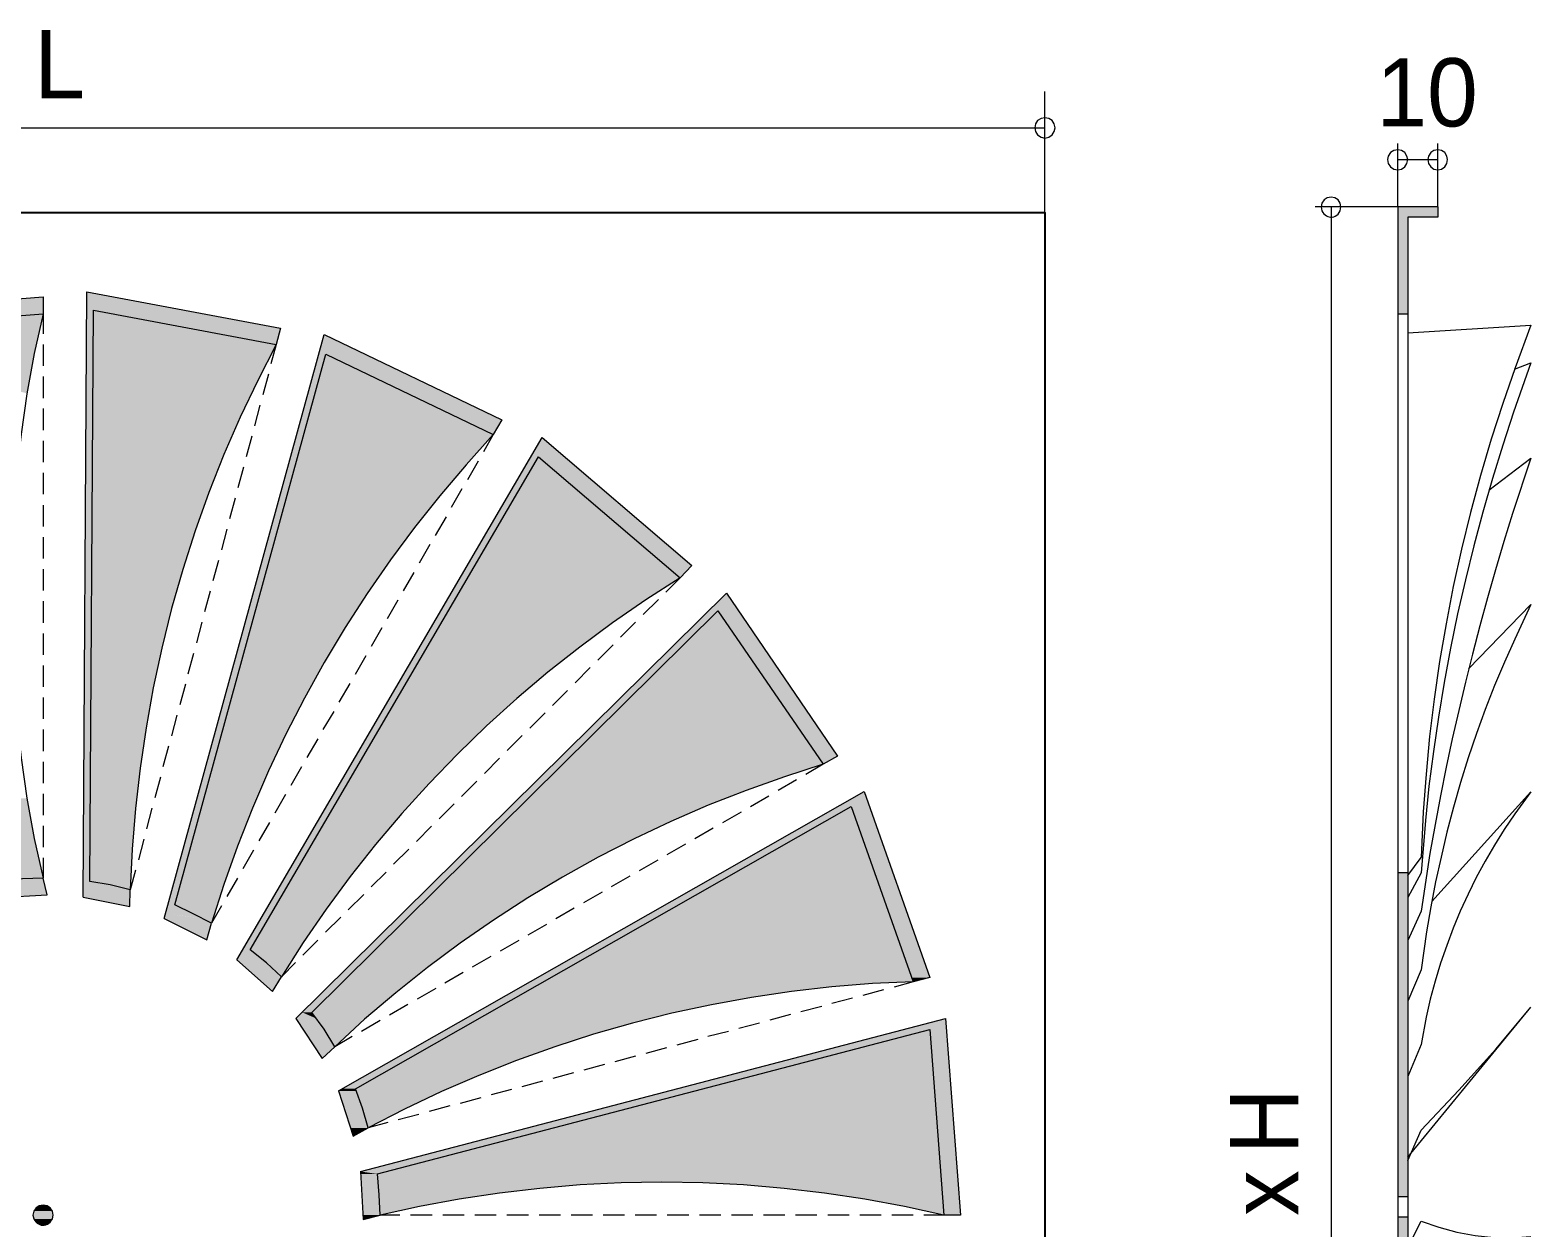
# Model space of a CAD drawing. Extents: x 0 to 240, y -13 to 197.
# Drawn here: x 117.7 to 239.9, y 99.7 to 197.1 of the extents above; entities that cross this region are included whole.
import ezdxf

# ---------------------------------------------------------------- set-up
doc = ezdxf.new("R2010")
doc.units = 0
for name, color, linetype in [('FILL', 8, 'Continuous'), ('GEOMETRY', 7, 'Continuous'), ('TEXT', 7, 'Continuous')]:
    doc.layers.add(name, color=color, linetype=linetype)

msp = doc.modelspace()

# ---------------------------------------------------------------- hatches: boundary and pattern name
at = {"layer": 'FILL'}
for points in [[(229.05, 181.91), (232.29, 181.91), (229.05, 182.75)], [(229.05, 182.75), (232.29, 181.91), (232.29, 182.75)], [(229.05, 174.04), (229.85, 174.04), (229.05, 181.91)], [(229.05, 181.91), (229.85, 174.04), (229.85, 181.91)], [(118.81, 175.45), (102.8, 174.2), (118.81, 174.2)], [(122.35, 175.86), (122.35, 174.35), (130.36, 174.35)], [(102.83, 174.06), (118.81, 174.06), (102.8, 174.2)], [(102.8, 174.2), (118.81, 174.06), (118.81, 174.2)], [(102.83, 174.06), (118.81, 174.06), (103.7, 172.9)], [(118.81, 174.06), (103.7, 172.9), (118.55, 172.9)], [(122.06, 127.88), (122.61, 127.88), (122.35, 174.35)], [(122.35, 174.35), (122.61, 127.88), (122.9, 174.35)], [(122.9, 174.35), (122.87, 171.56), (137.78, 171.56)], [(122.9, 174.35), (130.68, 172.9), (138.13, 172.9)], [(122.9, 174.35), (130.36, 174.35), (138.13, 172.9)], [(103.7, 172.9), (104.25, 170.84), (118.09, 170.84)], [(103.7, 172.9), (118.55, 172.9), (118.09, 170.84)], [(130.68, 172.9), (138.13, 172.9), (137.78, 171.56)], [(141.67, 172.37), (141.23, 170.78), (144.97, 170.78)], [(122.87, 171.56), (122.87, 168.64), (136.27, 168.64)], [(122.87, 171.56), (137.78, 171.56), (136.27, 168.64)], [(104.25, 170.84), (118.09, 170.84), (117.51, 167.59)], [(141.23, 170.78), (128.94, 126), (129.51, 126)], [(141.23, 170.78), (141.81, 170.78), (129.51, 126)], [(141.81, 170.78), (140.01, 164.25), (155.44, 164.25)], [(141.81, 170.78), (152.98, 165.44), (156.14, 165.44)], [(141.81, 170.78), (144.97, 170.78), (156.14, 165.44)], [(122.87, 168.64), (122.84, 165.64), (134.85, 165.64)], [(122.87, 168.64), (136.27, 168.64), (134.85, 165.64)], [(122.84, 165.64), (122.81, 162.6), (133.52, 162.6)], [(122.84, 165.64), (134.85, 165.64), (133.52, 162.6)], [(152.98, 165.44), (156.14, 165.44), (155.44, 164.25)], [(140.01, 164.25), (139.35, 161.79), (153.24, 161.79)], [(140.01, 164.25), (155.44, 164.25), (153.24, 161.79)], [(159.42, 163.99), (158.52, 162.43), (161.25, 162.43)], [(122.81, 162.6), (122.81, 159.52), (132.3, 159.52)], [(122.81, 162.6), (133.51, 162.6), (132.3, 159.52)], [(158.52, 162.43), (135.06, 122.34), (135.66, 122.34)], [(158.52, 162.43), (159.13, 162.43), (135.66, 122.34)], [(139.35, 161.79), (138.65, 159.29), (151.09, 159.29)], [(139.35, 161.79), (153.24, 161.79), (151.09, 159.29)], [(159.13, 162.43), (153.39, 152.59), (170.64, 152.59)], [(159.13, 162.43), (169.51, 153.58), (171.6, 153.58)], [(159.13, 162.43), (161.25, 162.43), (171.6, 153.58)], [(122.81, 159.52), (122.79, 156.42), (131.17, 156.42)], [(122.81, 159.52), (132.3, 159.52), (131.17, 156.42)], [(138.65, 159.29), (137.93, 156.68), (149.03, 156.68)], [(138.65, 159.29), (151.09, 159.29), (149.03, 156.68)], [(122.79, 156.42), (122.79, 153.26), (130.18, 153.26)], [(122.79, 156.42), (131.17, 156.42), (130.18, 153.26)], [(137.93, 156.68), (137.2, 154.04), (147.06, 154.04)], [(137.93, 156.68), (149.03, 156.68), (147.06, 154.04)], [(137.2, 154.04), (136.48, 151.32), (145.18, 151.32)], [(137.2, 154.04), (147.06, 154.04), (145.18, 151.32)], [(122.79, 153.26), (122.76, 150.1), (129.25, 150.1)], [(122.79, 153.26), (130.18, 153.26), (129.25, 150.1)], [(169.51, 153.58), (170.64, 152.59), (171.6, 153.58)], [(153.39, 152.59), (152.34, 150.8), (167.86, 150.8)], [(153.39, 152.59), (170.64, 152.59), (167.86, 150.8)], [(136.48, 151.32), (135.69, 148.53), (143.38, 148.53)], [(136.48, 151.32), (145.18, 151.32), (143.38, 148.53)], [(152.34, 150.8), (151.24, 148.94), (165.13, 148.94)], [(152.34, 150.8), (167.86, 150.8), (165.13, 148.94)], [(174.41, 151.35), (172.96, 149.9), (175.4, 149.9)], [(122.76, 150.1), (122.73, 146.88), (128.47, 146.88)], [(122.76, 150.1), (129.25, 150.1), (128.47, 146.88)], [(172.96, 149.9), (139.9, 117.24), (140.68, 117.24)], [(172.96, 149.9), (173.72, 149.9), (140.68, 117.24)], [(173.72, 149.9), (161.1, 137.42), (182.28, 137.42)], [(173.72, 149.9), (181.81, 138.09), (183.46, 138.09)], [(173.72, 149.9), (175.4, 149.9), (183.46, 138.09)], [(135.69, 148.53), (134.91, 145.69), (141.67, 145.69)], [(135.69, 148.53), (143.38, 148.53), (141.67, 145.69)], [(151.24, 148.94), (150.08, 146.97), (162.47, 146.97)], [(151.24, 148.94), (165.13, 148.94), (162.47, 146.97)], [(122.73, 146.88), (122.73, 143.66), (127.78, 143.66)], [(122.73, 146.88), (128.47, 146.88), (127.78, 143.66)], [(150.08, 146.97), (148.89, 144.91), (159.88, 144.91)], [(150.08, 146.97), (162.47, 146.97), (159.88, 144.91)], [(134.91, 145.69), (134.12, 142.81), (140.07, 142.81)], [(134.91, 145.69), (141.67, 145.69), (140.07, 142.81)], [(148.89, 144.91), (147.64, 142.76), (157.36, 142.76)], [(148.89, 144.91), (159.88, 144.91), (157.36, 142.76)], [(122.73, 143.66), (122.7, 140.38), (127.16, 140.38)], [(122.73, 143.66), (127.78, 143.66), (127.16, 140.38)], [(134.12, 142.81), (133.32, 139.86), (138.56, 139.86)], [(134.12, 142.81), (140.07, 142.81), (138.56, 139.86)], [(147.64, 142.76), (146.34, 140.56), (154.89, 140.56)], [(147.64, 142.76), (157.36, 142.76), (154.89, 140.56)], [(146.34, 140.56), (144.97, 138.27), (152.52, 138.27)], [(146.34, 140.56), (154.89, 140.56), (152.52, 138.27)], [(122.7, 140.38), (122.67, 137.11), (126.7, 137.11)], [(122.7, 140.38), (127.16, 140.38), (126.7, 137.11)], [(133.32, 139.86), (132.5, 136.87), (137.14, 136.87)], [(133.32, 139.86), (138.56, 139.86), (137.14, 136.87)], [(144.97, 138.27), (143.58, 135.89), (150.22, 135.89)], [(144.97, 138.27), (152.52, 138.27), (150.22, 135.89)], [(181.81, 138.09), (182.27, 137.42), (183.46, 138.09)], [(122.67, 137.11), (122.67, 133.83), (126.32, 133.83)], [(122.67, 137.11), (126.7, 137.11), (126.32, 133.83)], [(132.5, 136.87), (131.66, 133.83), (135.84, 133.83)], [(132.5, 136.87), (137.14, 136.87), (135.84, 133.83)], [(161.1, 137.42), (160.09, 136.41), (179.14, 136.41)], [(161.1, 137.42), (182.28, 137.42), (179.14, 136.41)], [(143.58, 135.89), (142.16, 133.42), (147.99, 133.42)], [(143.58, 135.89), (150.22, 135.89), (147.99, 133.42)], [(160.09, 136.41), (158.95, 135.31), (176.01, 135.31)], [(160.09, 136.41), (179.14, 136.41), (176.01, 135.31)], [(113.71, 134.64), (114.58, 131.39), (118.09, 131.39)], [(113.71, 134.64), (117.51, 134.64), (118.09, 131.39)], [(158.95, 135.31), (157.74, 134.09), (172.93, 134.09)], [(158.95, 135.31), (176.01, 135.31), (172.93, 134.09)], [(185.61, 135.22), (183.46, 134), (186.02, 134)], [(122.67, 133.83), (122.64, 130.52), (126.06, 130.52)], [(122.67, 133.83), (126.32, 133.83), (126.06, 130.52)], [(131.66, 133.83), (130.82, 130.75), (134.62, 130.75)], [(131.66, 133.83), (135.84, 133.83), (134.62, 130.75)], [(142.16, 133.42), (140.68, 130.9), (145.87, 130.9)], [(142.16, 133.42), (147.99, 133.42), (145.87, 130.9)], [(183.46, 134), (143.12, 111.03), (144.22, 111.03)], [(183.46, 134), (184.57, 134), (144.22, 111.03)], [(157.74, 134.09), (156.4, 132.78), (169.92, 132.78)], [(157.74, 134.09), (172.93, 134.09), (169.92, 132.78)], [(184.57, 134), (159.51, 119.73), (189.61, 119.73)], [(184.57, 134), (189.5, 120.08), (190.95, 120.08)], [(184.57, 134), (186.02, 134), (190.95, 120.08)], [(156.4, 132.78), (154.98, 131.36), (166.9, 131.36)], [(156.4, 132.78), (169.92, 132.78), (166.9, 131.36)], [(114.58, 131.39), (115.42, 128.17), (118.81, 128.17)], [(114.58, 131.39), (118.09, 131.39), (118.81, 128.17)], [(130.82, 130.75), (129.98, 127.65), (133.51, 127.65)], [(130.82, 130.75), (134.62, 130.75), (133.51, 127.65)], [(140.68, 130.9), (139.17, 128.32), (143.81, 128.32)], [(140.68, 130.9), (145.87, 130.9), (143.81, 128.32)], [(154.98, 131.36), (153.45, 129.85), (163.97, 129.85)], [(154.98, 131.36), (166.9, 131.36), (163.97, 129.85)], [(122.64, 130.52), (122.61, 127.88), (125.92, 127.88)], [(122.64, 130.52), (126.06, 130.52), (125.92, 127.88)], [(153.45, 129.85), (151.82, 128.26), (161.07, 128.26)], [(153.45, 129.85), (163.97, 129.85), (161.07, 128.26)], [(139.17, 128.32), (137.61, 125.65), (141.84, 125.65)], [(139.17, 128.32), (143.81, 128.32), (141.84, 125.65)], [(151.82, 128.26), (150.11, 126.55), (158.23, 126.55)], [(151.82, 128.26), (161.07, 128.26), (158.23, 126.55)], [(229.05, 102.23), (229.85, 102.23), (229.05, 128.58)], [(229.05, 128.58), (229.85, 102.23), (229.85, 128.58)], [(114.9, 127.97), (115.22, 126.81), (119.13, 126.81)], [(114.9, 127.97), (118.84, 127.97), (119.13, 126.81)], [(115.42, 128.17), (117.13, 128.11), (118.81, 128.17)], [(115.47, 127.97), (118.84, 127.97), (117.13, 128.11)], [(117.13, 128.11), (118.81, 128.11), (118.81, 128.17)], [(117.13, 128.11), (118.84, 127.97), (118.81, 128.11)], [(122.06, 127.62), (124.26, 127.62), (122.06, 127.88)], [(122.06, 127.88), (124.26, 127.62), (122.61, 127.88)], [(122.06, 127.22), (125.89, 127.22), (122.06, 127.62)], [(122.06, 127.62), (125.89, 127.22), (124.26, 127.62)], [(122.06, 126.61), (125.89, 126.61), (122.06, 127.22)], [(122.06, 127.22), (125.89, 126.61), (125.89, 127.22)], [(124.26, 127.62), (125.92, 127.62), (122.61, 127.88)], [(122.61, 127.88), (125.92, 127.62), (125.92, 127.88)], [(124.27, 127.62), (125.89, 127.22), (125.92, 127.62)], [(129.98, 127.65), (129.51, 126), (132.99, 126)], [(129.98, 127.65), (133.52, 127.65), (132.99, 126)], [(115.22, 126.81), (115.27, 126.58), (119.13, 126.81)], [(122.06, 126.61), (125.86, 125.85), (125.89, 126.61)], [(128.76, 125.27), (131.02, 125.27), (128.94, 126)], [(128.93, 126), (131.02, 125.27), (129.51, 126)], [(131.02, 125.27), (132.76, 125.27), (129.51, 126)], [(129.51, 126), (132.76, 125.27), (132.99, 126)], [(150.11, 126.55), (148.28, 124.75), (155.47, 124.75)], [(150.11, 126.55), (158.23, 126.55), (155.47, 124.75)], [(128.64, 124.89), (131.78, 124.89), (128.76, 125.27)], [(129.43, 124.49), (132.5, 124.49), (128.64, 124.9)], [(128.64, 124.89), (132.5, 124.49), (131.78, 124.89)], [(128.76, 125.27), (131.78, 124.9), (131.02, 125.27)], [(131.02, 125.27), (132.5, 124.49), (132.76, 125.27)], [(137.61, 125.65), (136.01, 122.92), (139.96, 122.92)], [(137.61, 125.65), (141.84, 125.65), (139.96, 122.92)], [(148.28, 124.75), (146.36, 122.86), (152.75, 122.86)], [(148.28, 124.75), (155.47, 124.75), (152.75, 122.86)], [(129.43, 124.49), (132.5, 124.49), (132.13, 123.15)], [(134.56, 121.53), (136.68, 121.53), (135.06, 122.35)], [(135.06, 122.35), (136.68, 121.53), (135.66, 122.35)], [(135.66, 122.35), (139.61, 122.35), (136.01, 122.92)], [(135.66, 122.34), (136.97, 121.27), (138.91, 121.27)], [(135.66, 122.34), (139.61, 122.34), (138.91, 121.27)], [(136.01, 122.92), (139.61, 122.35), (139.95, 122.92)], [(146.36, 122.86), (144.39, 120.89), (150.08, 120.89)], [(146.36, 122.86), (152.75, 122.86), (150.08, 120.89)], [(134.82, 121.27), (136.97, 121.27), (134.56, 121.53)], [(134.56, 121.53), (136.97, 121.27), (136.68, 121.53)], [(134.82, 121.27), (136.13, 120.14), (138.19, 120.14)], [(134.82, 121.27), (136.97, 121.27), (138.19, 120.14)], [(136.97, 121.27), (138.91, 121.27), (138.19, 120.14)], [(136.13, 120.14), (138.19, 120.14), (137.46, 118.95)], [(144.39, 120.89), (142.3, 118.83), (147.5, 118.83)], [(144.39, 120.89), (150.08, 120.89), (147.5, 118.83)], [(159.25, 119.59), (186.31, 119.59), (159.51, 119.73)], [(159.51, 119.73), (186.31, 119.59), (189.61, 119.73)], [(189.5, 120.08), (189.61, 119.73), (190.95, 120.08)], [(142.3, 118.83), (140.68, 117.24), (145.64, 117.24)], [(142.3, 118.83), (147.5, 118.83), (145.64, 117.24)], [(157.27, 118.46), (176.44, 118.46), (158.11, 118.95)], [(158.11, 118.95), (179.72, 118.95), (158.78, 119.33)], [(158.11, 118.95), (176.44, 118.46), (179.72, 118.95)], [(158.78, 119.33), (183, 119.33), (159.25, 119.59)], [(158.78, 119.33), (179.72, 118.95), (183, 119.33)], [(159.25, 119.59), (183, 119.33), (186.31, 119.59)], [(155.01, 117.18), (169.95, 117.18), (156.23, 117.88)], [(156.23, 117.88), (173.2, 117.88), (157.27, 118.46)], [(156.23, 117.88), (169.95, 117.18), (173.2, 117.88)], [(157.27, 118.46), (173.2, 117.88), (176.44, 118.46)], [(139.37, 116.75), (141.06, 116.75), (139.9, 117.24)], [(139.95, 115.88), (141.67, 115.88), (139.37, 116.75)], [(139.37, 116.75), (141.67, 115.88), (141.06, 116.75)], [(139.9, 117.24), (141.06, 116.74), (140.68, 117.24)], [(141.09, 116.68), (144.97, 116.68), (140.68, 117.24)], [(140.68, 117.24), (144.97, 116.68), (145.64, 117.24)], [(141.67, 115.88), (144.1, 115.88), (141.09, 116.69)], [(141.09, 116.69), (144.1, 115.88), (144.97, 116.69)], [(151.99, 115.47), (163.57, 115.47), (153.62, 116.37)], [(153.62, 116.37), (166.76, 116.37), (155.01, 117.18)], [(153.62, 116.37), (163.57, 115.47), (166.76, 116.37)], [(155.01, 117.18), (166.76, 116.37), (169.95, 117.18)], [(188.77, 115.84), (192.31, 115.84), (192.25, 116.75)], [(139.95, 115.88), (140.88, 114.45), (142.54, 114.45)], [(139.95, 115.88), (141.67, 115.88), (142.54, 114.45)], [(141.67, 115.88), (144.1, 115.88), (142.54, 114.45)], [(188.77, 115.84), (144.62, 104.3), (146.77, 104.3)], [(190.95, 115.84), (146.02, 104.1), (191.84, 104.1)], [(188.77, 115.84), (190.95, 115.84), (146.77, 104.3)], [(151.99, 115.47), (150.22, 114.45), (160.43, 114.45)], [(151.99, 115.47), (163.57, 115.47), (160.43, 114.45)], [(190.95, 115.84), (192.11, 100.76), (193.47, 100.76)], [(190.95, 115.84), (192.31, 115.84), (193.47, 100.76)], [(140.88, 114.45), (141.52, 113.5), (142.54, 114.45)], [(150.22, 114.45), (148.25, 113.32), (157.3, 113.32)], [(150.22, 114.45), (160.43, 114.45), (157.3, 113.32)], [(148.25, 113.32), (146.13, 112.1), (154.23, 112.1)], [(148.25, 113.32), (157.3, 113.32), (154.23, 112.1)], [(146.13, 112.1), (144.22, 111.03), (151.73, 111.03)], [(146.13, 112.1), (154.23, 112.1), (151.73, 111.03)], [(142.83, 110.86), (144.28, 110.86), (143.12, 111.03)], [(142.83, 110.86), (143.29, 109.46), (144.8, 109.46)], [(142.83, 110.86), (144.28, 110.86), (144.8, 109.46)], [(143.12, 111.03), (144.28, 110.86), (144.22, 111.03)], [(144.31, 110.8), (151.21, 110.8), (144.22, 111.03)], [(144.22, 111.03), (151.21, 110.8), (151.73, 111.03)], [(144.31, 110.8), (144.8, 109.46), (148.4, 109.46)], [(144.31, 110.8), (151.21, 110.8), (148.4, 109.46)], [(143.29, 109.46), (143.84, 107.84), (145.26, 107.84)], [(143.29, 109.46), (144.8, 109.46), (145.26, 107.84)], [(144.83, 109.38), (148.22, 109.38), (144.8, 109.46)], [(144.8, 109.46), (148.22, 109.38), (148.4, 109.46)], [(144.83, 109.38), (148.22, 109.38), (145.26, 107.84)], [(143.84, 107.84), (144.04, 107.17), (145.26, 107.84)], [(144.62, 104.1), (146.02, 104.1), (144.62, 104.3)], [(144.62, 104.3), (146.02, 104.1), (146.77, 104.3)], [(144.62, 104.1), (144.74, 102.41), (146.16, 102.41)], [(144.62, 104.1), (146.02, 104.1), (146.16, 102.41)], [(146.08, 103.43), (191.91, 103.43), (146.02, 104.1)], [(146.02, 104.1), (191.91, 103.43), (191.84, 104.1)], [(146.08, 103.37), (165.86, 103.37), (146.08, 103.43)], [(146.08, 103.43), (165.86, 103.37), (169.16, 103.43)], [(146.08, 103.2), (162.55, 103.2), (146.08, 103.37)], [(146.08, 103.37), (162.55, 103.2), (165.86, 103.37)], [(146.11, 102.94), (159.25, 102.94), (146.08, 103.2)], [(146.08, 103.2), (159.25, 102.94), (162.55, 103.2)], [(146.13, 102.56), (155.96, 102.56), (146.11, 102.94)], [(146.11, 102.94), (155.96, 102.56), (159.25, 102.94)], [(172.47, 103.37), (191.91, 103.37), (169.16, 103.43)], [(169.16, 103.43), (191.91, 103.37), (191.91, 103.43)], [(175.78, 103.2), (191.93, 103.2), (172.47, 103.37)], [(172.47, 103.37), (191.93, 103.2), (191.91, 103.37)], [(179.05, 102.94), (191.93, 102.94), (175.78, 103.2)], [(175.78, 103.2), (191.93, 102.94), (191.93, 103.2)], [(182.36, 102.56), (191.96, 102.56), (179.05, 102.94)], [(179.05, 102.94), (191.96, 102.56), (191.93, 102.94)], [(118.23, 101.34), (119.39, 101.34), (118.49, 101.52)], [(118.49, 101.52), (119.13, 101.52), (118.81, 101.57)], [(118.49, 101.52), (119.39, 101.34), (119.13, 101.52)], [(144.74, 102.41), (144.83, 100.76), (146.22, 100.76)], [(144.74, 102.41), (146.16, 102.41), (146.22, 100.76)], [(146.16, 102.41), (155.15, 102.41), (146.13, 102.56)], [(146.13, 102.56), (155.15, 102.41), (155.96, 102.56)], [(146.16, 102.07), (152.69, 102.07), (146.16, 102.41)], [(146.16, 102.41), (152.69, 102.07), (155.15, 102.41)], [(146.19, 101.46), (149.44, 101.46), (146.16, 102.07)], [(146.16, 102.07), (149.44, 101.46), (152.69, 102.07)], [(146.22, 100.76), (146.19, 101.46)], [(146.19, 101.46), (146.22, 100.76), (149.44, 101.46)], [(185.61, 102.07), (192.02, 102.07), (182.36, 102.56)], [(182.36, 102.56), (192.02, 102.07), (191.96, 102.56)], [(188.89, 101.46), (192.05, 101.46), (185.61, 102.07)], [(185.61, 102.07), (192.05, 101.46), (192.02, 102.07)], [(192.11, 100.76), (188.89, 101.46)], [(188.89, 101.46), (192.11, 100.76), (192.05, 101.46)], [(117.97, 100.76), (119.62, 100.76), (118.06, 101.08)], [(118.06, 100.45), (119.56, 100.45), (117.97, 100.76)], [(117.97, 100.76), (119.56, 100.45), (119.62, 100.76)], [(118.06, 101.08), (119.56, 101.08), (118.23, 101.34)], [(118.06, 101.08), (119.62, 100.76), (119.56, 101.08)], [(118.23, 100.18), (119.39, 100.18), (118.06, 100.45)], [(118.06, 100.45), (119.39, 100.18), (119.56, 100.45)], [(118.23, 101.34), (119.56, 101.08), (119.39, 101.34)], [(118.49, 100.01), (119.13, 100.01), (118.23, 100.18)], [(118.23, 100.18), (119.13, 100.01), (119.39, 100.18)], [(144.83, 100.76), (144.86, 100.41), (146.22, 100.76)], [(229.05, 74.28), (229.85, 74.28), (229.05, 100.6)], [(229.05, 100.6), (229.85, 74.28), (229.85, 100.6)], [(118.49, 100.01), (118.81, 99.92), (119.13, 100.01)]]:
    msp.add_hatch(color=7, dxfattribs=at).paths.add_polyline_path(points)

# ---------------------------------------------------------------- linework, layer by layer
at = {"layer": 'GEOMETRY', "lineweight": 13}
for points in [[(200.31, 182.29), (200.31, 192.13)], [(37.28, 189.2), (200.31, 189.2)], [(229.05, 182.75), (229.05, 187.92)], [(232.29, 182.75), (232.29, 187.92)], [(229.05, 186.6), (232.29, 186.6)], [(229.05, 182.75), (222.33, 182.75)], [(223.62, 182.75), (223.62, 20.11)], [(229.85, 172.52), (239.88, 173.15)], [(239.88, 173.15), (238.59, 169.67), (237.58, 166.78), (236.64, 163.86), (235.76, 160.9), (234.96, 157.91), (234.22, 154.91), (233.56, 151.88), (232.97, 148.84), (232.45, 145.79), (232, 142.73), (231.63, 139.67), (231.34, 136.61), (231.12, 133.55), (230.94, 129.85)], [(239.88, 170.07), (238.47, 166.05), (237.58, 163.37), (236.74, 160.67), (235.96, 157.94), (235.22, 155.2), (234.54, 152.43), (233.91, 149.65), (233.33, 146.87), (232.81, 144.07), (232.35, 141.26), (231.94, 138.46), (231.58, 135.65), (231.29, 132.84), (230.94, 128.59)], [(238.53, 169.56), (239.88, 170.07)], [(239.88, 162.32), (238.39, 157.81), (237.67, 155.53), (236.99, 153.24), (236.34, 150.96), (235.71, 148.68), (235.12, 146.39), (234.54, 144.1), (234, 141.81), (233.48, 139.5), (232.99, 137.18), (232.52, 134.86), (232.08, 132.52), (231.66, 130.16), (230.94, 125.48)], [(236.46, 159.73), (239.88, 162.32)], [(239.88, 150.42), (238.56, 147.61), (237.72, 145.73), (236.92, 143.82), (236.16, 141.88), (235.45, 139.92), (234.78, 137.94), (234.15, 135.94), (233.57, 133.93), (233.04, 131.91), (232.56, 129.88), (232.11, 127.85), (231.72, 125.82), (231.37, 123.79), (230.94, 120.71)], [(234.79, 145.19), (239.88, 150.42)], [(239.88, 135.19), (238.56, 133.38), (237.71, 132.13), (236.91, 130.85), (236.15, 129.54), (235.43, 128.21), (234.76, 126.86), (234.13, 125.48), (233.55, 124.09), (233.02, 122.67), (232.53, 121.24), (232.09, 119.79), (231.69, 118.33), (231.35, 116.86), (230.94, 114.62)], [(231.81, 126.26), (239.88, 135.19)], [(229.85, 105.48), (239.88, 117.66)], [(229.85, 105.19), (230.94, 107.67), (234.02, 110.91), (237.01, 114.25), (239.88, 117.66)], [(229.85, 98.13), (230.94, 100.25), (232.38, 99.77), (233.85, 99.36), (235.34, 99.1), (236.87, 98.93), (238.39, 98.9), (239.88, 99.02)]]:
    msp.add_lwpolyline(points, dxfattribs=at)
for points in [[(201.16, 189.2), (201.09, 189.51), (200.92, 189.78), (200.64, 189.95), (200.31, 190.01), (200.02, 189.95), (199.73, 189.78), (199.56, 189.51), (199.5, 189.2), (199.56, 188.88), (199.73, 188.62), (200.02, 188.44), (200.31, 188.35), (200.64, 188.44), (200.92, 188.62), (201.09, 188.88), (201.16, 189.2)], [(229.85, 186.6), (229.79, 186.88), (229.62, 187.17), (229.34, 187.34), (229.05, 187.4), (228.73, 187.34), (228.45, 187.17), (228.27, 186.88), (228.21, 186.6), (228.27, 186.28), (228.45, 186.02), (228.73, 185.82), (229.05, 185.77), (229.34, 185.82), (229.62, 186.02), (229.79, 186.28), (229.85, 186.6)], [(233.1, 186.6), (233.04, 186.88), (232.87, 187.17), (232.61, 187.34), (232.29, 187.4), (231.98, 187.34), (231.72, 187.17), (231.55, 186.88), (231.49, 186.6), (231.55, 186.28), (231.72, 186.02), (231.98, 185.82), (232.29, 185.77), (232.61, 185.82), (232.87, 186.02), (233.04, 186.28), (233.1, 186.6)], [(224.42, 182.75), (224.36, 183.06), (224.19, 183.32), (223.93, 183.49), (223.62, 183.55), (223.3, 183.49), (223.04, 183.32), (222.87, 183.06), (222.81, 182.75), (222.87, 182.43), (222.94, 182.31), (223.03, 182.2), (223.12, 182.1), (223.23, 182.03), (223.34, 181.97), (223.46, 181.94), (223.58, 181.92), (223.71, 181.93), (223.83, 181.96), (223.95, 182), (224.08, 182.08), (224.19, 182.17), (224.36, 182.43), (224.42, 182.75)]]:
    msp.add_lwpolyline(points, close=True, dxfattribs=at)
at = {"layer": 'GEOMETRY', "lineweight": 25}
msp.add_lwpolyline([(37.28, 182.29), (200.31, 182.29), (200.31, 19.23), (37.28, 19.23), (37.28, 182.29)], close=True, dxfattribs=at)
at = {"layer": 'GEOMETRY', "lineweight": 15}
for points in [[(232.29, 182.75), (229.05, 182.75)], [(229.05, 182.75), (229.05, 20.11)], [(232.29, 181.91), (229.85, 181.91)], [(229.85, 181.91), (229.85, 20.92)], [(102.8, 174.2), (118.81, 175.45)], [(122.06, 126.61), (122.35, 175.86)], [(122.35, 175.86), (138.13, 172.9)], [(103.7, 172.9), (118.81, 174.06)], [(118.81, 174.06), (118.09, 170.84), (117.49, 167.56), (117.01, 164.27), (116.63, 160.98), (116.36, 157.7), (116.2, 154.41), (116.14, 151.11), (116.2, 147.82), (116.36, 144.53), (116.63, 141.25), (117.01, 137.96), (117.49, 134.67), (118.09, 131.39), (118.81, 128.17)], [(122.61, 127.88), (122.9, 174.35)], [(122.9, 174.35), (137.78, 171.56)], [(128.65, 124.89), (141.67, 172.37)], [(141.67, 172.37), (156.14, 165.44)], [(137.78, 171.56), (136.27, 168.64), (134.85, 165.65), (133.52, 162.61), (132.3, 159.54), (131.18, 156.42), (130.17, 153.27), (129.26, 150.09), (128.46, 146.88), (127.76, 143.64), (127.18, 140.39), (126.7, 137.11), (126.33, 133.82), (126.06, 130.52), (125.89, 127.22)], [(129.51, 126), (141.81, 170.78)], [(141.81, 170.78), (155.44, 164.25)], [(155.44, 164.25), (153.24, 161.79), (151.09, 159.27), (149.03, 156.69), (147.06, 154.04), (145.17, 151.32), (143.38, 148.54), (141.68, 145.7), (140.07, 142.81), (138.56, 139.87), (137.15, 136.88), (135.83, 133.84), (134.62, 130.76), (133.51, 127.65), (132.5, 124.49)], [(134.56, 121.53), (159.42, 163.99)], [(159.42, 163.99), (171.6, 153.58)], [(135.66, 122.34), (159.13, 162.43)], [(159.13, 162.43), (170.64, 152.59)], [(170.64, 152.59), (167.86, 150.8), (165.13, 148.92), (162.47, 146.96), (159.87, 144.91), (157.35, 142.77), (154.89, 140.55), (152.52, 138.25), (150.22, 135.87), (148, 133.42), (145.86, 130.9), (143.8, 128.3), (141.83, 125.64), (139.96, 122.92), (138.19, 120.14)], [(139.37, 116.75), (174.41, 151.35)], [(174.41, 151.35), (183.46, 138.09)], [(140.68, 117.24), (173.72, 149.9)], [(173.72, 149.9), (182.28, 137.42)], [(182.28, 137.42), (179.14, 136.41), (176.01, 135.3), (172.93, 134.09), (169.89, 132.78), (166.9, 131.37), (163.96, 129.86), (161.08, 128.25), (158.24, 126.55), (155.46, 124.75), (152.75, 122.87), (150.09, 120.89), (147.5, 118.83), (144.97, 116.69), (142.54, 114.45)], [(142.83, 110.86), (185.61, 135.22)], [(185.61, 135.22), (190.95, 120.08)], [(144.22, 111.03), (184.57, 134)], [(184.57, 134), (189.61, 119.73)], [(115.27, 126.58), (119.13, 126.81), (118.81, 128.17)], [(118.81, 128.17), (117.13, 128.11), (115.47, 127.97)], [(122.06, 126.61), (125.86, 125.85), (125.89, 127.22)], [(125.89, 127.22), (124.27, 127.62), (122.61, 127.88)], [(132.5, 124.49), (131.02, 125.27), (129.51, 126)], [(128.65, 124.89), (132.13, 123.15), (132.5, 124.49)], [(138.19, 120.14), (136.97, 121.27), (135.66, 122.34)], [(134.56, 121.53), (137.46, 118.95), (138.19, 120.14)], [(189.61, 119.73), (186.31, 119.59), (183, 119.32), (179.71, 118.95), (176.44, 118.46), (173.19, 117.87), (169.96, 117.18), (166.76, 116.37), (163.58, 115.47), (160.44, 114.45), (157.33, 113.34), (154.26, 112.12), (151.22, 110.8), (148.22, 109.38), (145.26, 107.84)], [(139.37, 116.75), (141.52, 113.5), (142.54, 114.45)], [(142.54, 114.45), (141.67, 115.87), (140.68, 117.24)], [(144.62, 104.3), (192.25, 116.74)], [(192.25, 116.75), (193.47, 100.76)], [(146.02, 104.1), (190.95, 115.84)], [(190.95, 115.84), (192.11, 100.76)], [(142.83, 110.86), (144.04, 107.17), (145.26, 107.84)], [(145.26, 107.84), (144.8, 109.46), (144.22, 111.03)], [(144.62, 104.3), (144.86, 100.41), (146.22, 100.76)], [(146.22, 100.76), (146.16, 102.41), (146.02, 104.1)], [(192.11, 100.76), (188.89, 101.46), (185.66, 102.06), (182.4, 102.55), (179.11, 102.93), (175.8, 103.21), (172.49, 103.37), (169.16, 103.43), (165.84, 103.37), (162.52, 103.21), (159.22, 102.93), (155.93, 102.55), (152.67, 102.06), (149.44, 101.46), (146.22, 100.76)], [(229.85, 102.24), (229.05, 102.24)], [(229.85, 100.6), (229.05, 100.6)]]:
    msp.add_lwpolyline(points, dxfattribs=at)
at = {"layer": 'GEOMETRY', "lineweight": 5}
for points in [[(232.29, 182.75), (232.29, 181.91)], [(118.81, 175.45), (118.81, 172.43)], [(229.85, 174.04), (229.05, 174.04)], [(138.13, 172.9), (137.78, 171.56), (137.34, 170)], [(118.81, 171.56), (118.81, 169.82)], [(118.81, 168.95), (118.81, 167.21)], [(137.14, 169.16), (136.68, 167.47)], [(118.81, 166.35), (118.81, 164.6)], [(136.45, 166.63), (136.01, 164.95)], [(156.14, 165.44), (155.44, 164.25), (154.63, 162.83)], [(118.81, 163.73), (118.81, 161.99)], [(135.78, 164.11), (135.32, 162.43)], [(135.11, 161.58), (134.65, 159.9)], [(154.2, 162.08), (153.33, 160.57)], [(118.81, 161.12), (118.81, 159.38)], [(134.42, 159.06), (133.98, 157.38)], [(152.89, 159.82), (152.02, 158.31)], [(118.81, 158.51), (118.81, 156.77)], [(133.75, 156.54), (133.32, 154.86)], [(151.59, 157.55), (150.72, 156.04)], [(118.81, 155.9), (118.81, 154.16)], [(150.28, 155.3), (149.41, 153.78)], [(133.08, 154.01), (132.62, 152.33)], [(118.81, 153.29), (118.81, 151.55)], [(148.98, 153.03), (148.11, 151.52)], [(171.6, 153.58), (170.64, 152.59), (169.48, 151.43)], [(132.39, 151.49), (131.95, 149.81)], [(118.81, 150.68), (118.81, 148.94)], [(147.67, 150.77), (146.8, 149.26)], [(168.87, 150.83), (167.63, 149.61)], [(118.81, 148.07), (118.81, 146.33)], [(131.72, 148.97), (131.28, 147.29)], [(146.36, 148.51), (145.5, 147)], [(167.02, 148.97), (165.8, 147.75)], [(165.19, 147.14), (163.94, 145.89)], [(118.81, 145.46), (118.81, 143.72)], [(131.05, 146.44), (130.59, 144.76)], [(145.06, 146.24), (144.19, 144.73)], [(163.33, 145.29), (162.09, 144.06)], [(130.38, 143.95), (129.92, 142.27)], [(143.76, 143.98), (142.88, 142.47)], [(161.48, 143.43), (160.26, 142.21)], [(118.81, 142.85), (118.81, 141.11)], [(142.45, 141.72), (141.58, 140.24)], [(129.69, 141.43), (129.25, 139.74)], [(159.65, 141.6), (158.4, 140.35)], [(118.81, 140.24), (118.81, 138.5)], [(141.15, 139.49), (140.27, 137.98)], [(157.79, 139.75), (156.58, 138.53)], [(129.02, 138.9), (128.55, 137.22)], [(183.46, 138.09), (182.28, 137.42), (180.88, 136.58)], [(118.81, 137.63), (118.81, 135.89)], [(139.84, 137.22), (138.97, 135.71)], [(155.94, 137.92), (154.72, 136.67)], [(128.36, 136.38), (127.89, 134.7)], [(154.11, 136.06), (152.86, 134.81)], [(180.12, 136.15), (178.62, 135.28)], [(118.81, 135.02), (118.81, 133.28)], [(138.53, 134.96), (137.66, 133.45)], [(177.86, 134.84), (176.36, 133.97)], [(127.66, 133.86), (127.22, 132.17)], [(152.25, 134.21), (151.04, 132.99)], [(175.6, 133.54), (174.09, 132.67)], [(118.81, 132.41), (118.81, 130.67)], [(137.23, 132.7), (136.36, 131.19)], [(150.4, 132.38), (149.18, 131.13)], [(173.34, 132.23), (171.83, 131.36)], [(126.99, 131.34), (126.56, 129.65)], [(171.08, 130.93), (169.57, 130.06)], [(118.81, 129.8), (118.81, 128.17)], [(135.92, 130.43), (135.06, 128.92)], [(148.57, 130.52), (147.33, 129.3)], [(168.82, 129.63), (167.31, 128.75)], [(229.85, 128.38), (230.94, 129.85)], [(126.32, 128.81), (125.89, 127.22)], [(146.71, 128.66), (145.5, 127.45)], [(166.55, 128.32), (165.04, 127.45)], [(229.85, 128.59), (229.05, 128.59)], [(230.94, 128.59), (229.85, 126.6)], [(134.62, 128.17), (133.75, 126.66)], [(133.32, 125.91), (132.5, 124.49)], [(144.89, 126.84), (143.64, 125.59)], [(164.29, 127.01), (162.78, 126.14)], [(143.03, 124.98), (141.78, 123.76)], [(162.03, 125.71), (160.52, 124.84)], [(230.94, 125.48), (229.85, 123.1)], [(159.77, 124.4), (158.26, 123.53)], [(141.17, 123.13), (139.95, 121.91)], [(157.51, 123.1), (156, 122.23)], [(139.35, 121.3), (138.19, 120.14)], [(155.24, 121.79), (153.73, 120.92)], [(152.98, 120.49), (151.5, 119.61)], [(190.95, 120.08), (189.61, 119.73), (188.05, 119.3)], [(230.94, 120.71), (229.85, 118.15)], [(150.75, 119.18), (149.24, 118.31)], [(187.2, 119.09), (185.52, 118.63)], [(148.48, 117.88), (146.98, 117.01)], [(182.16, 117.73), (180.47, 117.3)], [(184.68, 118.4), (183, 117.96)], [(146.22, 116.57), (144.71, 115.7)], [(177.11, 116.37), (175.43, 115.93)], [(179.63, 117.06), (177.95, 116.6)], [(143.96, 115.27), (142.54, 114.45)], [(172.07, 115.03), (170.38, 114.57)], [(174.59, 115.7), (172.91, 115.27)], [(167.02, 113.67), (165.34, 113.23)], [(169.54, 114.37), (167.86, 113.9)], [(230.94, 114.62), (229.85, 112.03)], [(164.49, 113), (162.81, 112.54)], [(159.45, 111.64), (157.76, 111.2)], [(161.97, 112.34), (160.29, 111.87)], [(154.43, 110.3), (152.75, 109.84)], [(156.92, 110.97), (155.27, 110.54)], [(149.38, 108.94), (147.7, 108.5)], [(151.9, 109.64), (150.22, 109.17)], [(146.86, 108.28), (145.26, 107.84)], [(147.84, 100.76), (146.22, 100.76)], [(150.46, 100.76), (148.71, 100.76)], [(153.07, 100.76), (151.33, 100.76)], [(155.68, 100.76), (153.94, 100.76)], [(158.29, 100.76), (156.55, 100.76)], [(160.9, 100.76), (159.16, 100.76)], [(163.51, 100.76), (161.77, 100.76)], [(166.12, 100.76), (164.38, 100.76)], [(168.73, 100.76), (166.99, 100.76)], [(171.34, 100.76), (169.6, 100.76)], [(173.95, 100.76), (172.21, 100.76)], [(176.56, 100.76), (174.82, 100.76)], [(179.17, 100.76), (177.43, 100.76)], [(181.78, 100.76), (180.04, 100.76)], [(184.39, 100.76), (182.65, 100.76)], [(187, 100.76), (185.26, 100.76)], [(189.61, 100.76), (187.87, 100.76)], [(193.47, 100.76), (190.48, 100.76)]]:
    msp.add_lwpolyline(points, dxfattribs=at)
at = {"layer": 'GEOMETRY', "lineweight": 15}
msp.add_lwpolyline([(119.62, 100.76), (119.56, 101.08), (119.39, 101.34), (119.13, 101.52), (118.81, 101.57), (118.49, 101.52), (118.23, 101.34), (118.06, 101.08), (117.97, 100.76), (118.06, 100.45), (118.13, 100.32), (118.22, 100.21), (118.31, 100.11), (118.42, 100.04), (118.53, 99.98), (118.65, 99.94), (118.77, 99.93), (118.9, 99.93), (119.03, 99.96), (119.15, 100.01), (119.27, 100.09), (119.39, 100.18), (119.56, 100.45), (119.62, 100.76)], close=True, dxfattribs=at)

# ---------------------------------------------------------------- texts
at = {"layer": 'TEXT'}
for s, height, p in [('L', 5.55, (118.09, 191.59)), ('10', 5.549, (227.3, 189.3))]:
    msp.add_text(s, height=height, dxfattribs=at).set_placement(p)
for s, p in [('H', (220.95, 105.71)), ('x', (220.95, 100.69))]:
    msp.add_text(s, height=5.55, rotation=90, dxfattribs=at).set_placement(p)

doc.saveas('drawing.dxf')
